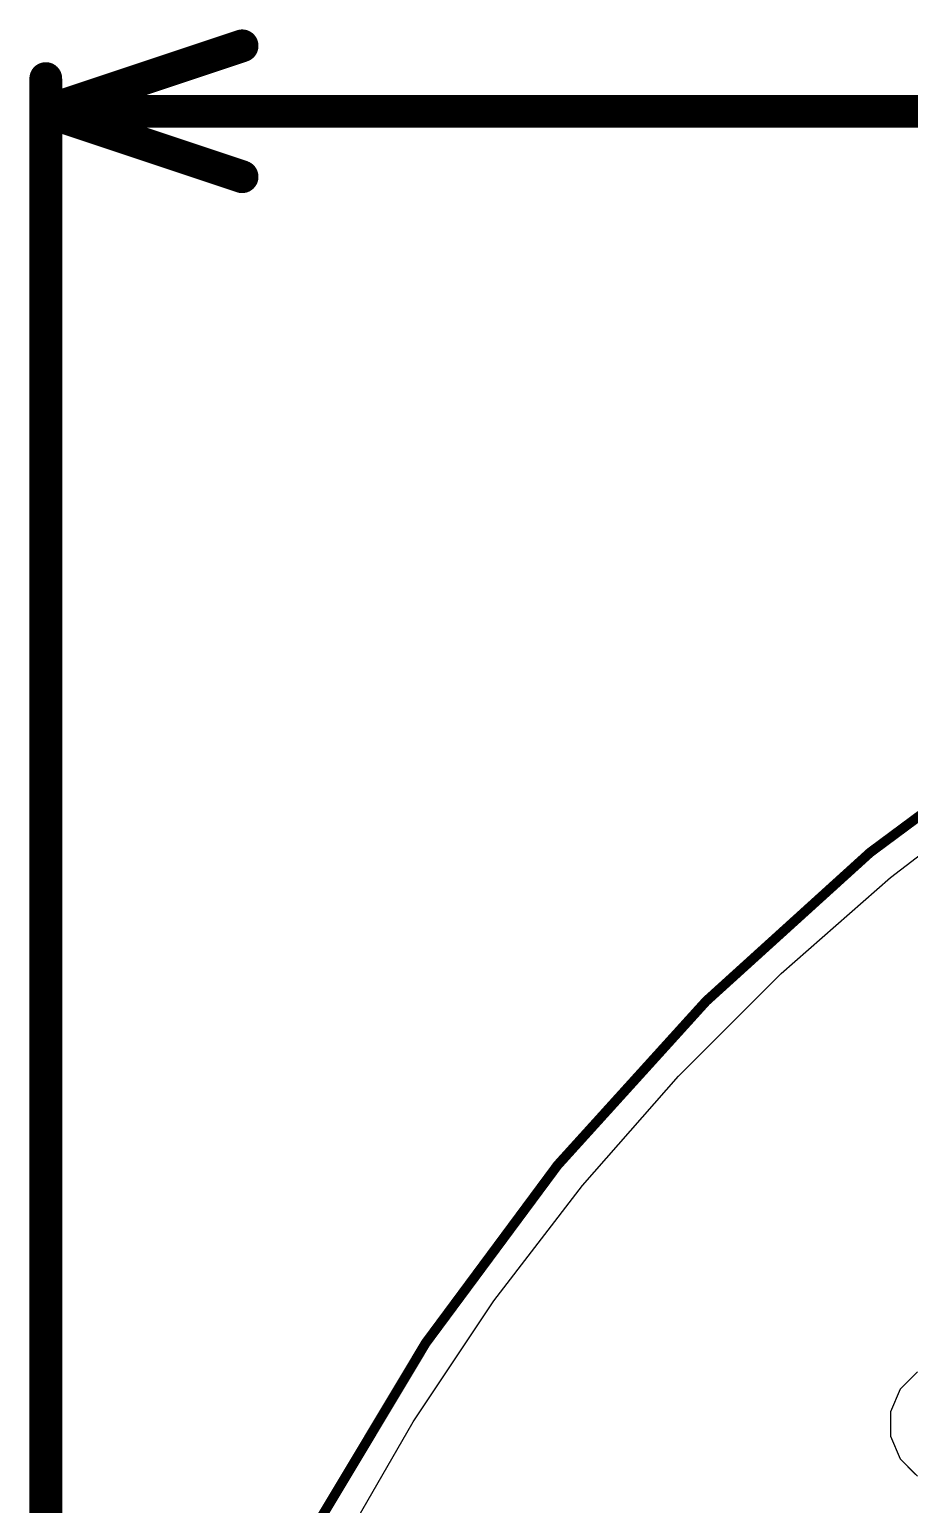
# Model space of a CAD drawing. Header units: inches. Extents: x -18 to 345, y -18 to 43.
# Drawn here: x -17.63 to -10.8, y 8.47 to 19.91 of the extents above; entities that cross this region are included whole.
import ezdxf

# ---------------------------------------------------------------- set-up
doc = ezdxf.new("R2010")
doc.units = ezdxf.units.IN
for name, color, linetype in [('Board Outline', 216, 'Continuous'), ('Bottom Layer', 5, 'Continuous'), ('Top Layer', 1, 'Continuous'), ('Top Overlay', 2, 'Continuous')]:
    doc.layers.add(name, color=color, linetype=linetype)

msp = doc.modelspace()

# ---------------------------------------------------------------- linework, layer by layer
at = {"layer": 'Board Outline', "const_width": 0.076}
msp.add_lwpolyline([(17.5, 0, 1), (-17.5, 0, 1)], format="xyb", close=True, dxfattribs=at)
at = {"layer": 'Bottom Layer'}
for p, q in [((-10.943, 13.335), (-10.048, 14.022)), ((-11.792, 12.59), (-10.943, 13.335)), ((-12.59, 11.792), (-11.792, 12.59)), ((-13.335, 10.943), (-12.59, 11.792)), ((-14.022, 10.048), (-13.335, 10.943)), ((-14.649, 9.109), (-14.022, 10.048)), ((-10.735, 9.498), (-10.87, 9.364)), ((-10.87, 9.364), (-10.943, 9.188)), ((-10.943, 9.188), (-10.943, 8.998)), ((-15.213, 8.132), (-14.649, 9.109)), ((-10.943, 8.998), (-10.87, 8.823)), ((-10.87, 8.823), (-10.735, 8.688))]:
    msp.add_line(p, q, dxfattribs=at)
at = {"layer": 'Top Layer'}
for p, q in [((-10.943, 13.335), (-10.048, 14.022)), ((-11.792, 12.59), (-10.943, 13.335)), ((-12.59, 11.792), (-11.792, 12.59)), ((-13.335, 10.943), (-12.59, 11.792)), ((-14.022, 10.048), (-13.335, 10.943)), ((-14.649, 9.109), (-14.022, 10.048)), ((-10.735, 9.498), (-10.87, 9.364)), ((-10.87, 9.364), (-10.943, 9.188)), ((-10.943, 9.188), (-10.943, 8.998)), ((-15.213, 8.132), (-14.649, 9.109)), ((-10.943, 8.998), (-10.87, 8.823)), ((-10.87, 8.823), (-10.75, 8.702))]:
    msp.add_line(p, q, dxfattribs=at)
at = {"layer": 'Top Overlay', "const_width": 0.254}
for points in [[(-17.5, 19.279), (-15.976, 19.787)], [(-17.5, 0.292), (-17.5, 19.533)], [(-17.5, 19.279), (-6.145, 19.279)], [(-17.5, 19.279), (-15.976, 18.771)]]:
    msp.add_lwpolyline(points, dxfattribs=at)
at = {"layer": 'Top Overlay', "const_width": 0.127}
for points in [[(-16.04, 19.787, 1), (-15.913, 19.787, 1)], [(-17.564, 19.533, 1), (-17.437, 19.533, 1)], [(-17.564, 19.279, 1), (-17.437, 19.279, 1)], [(-17.564, 19.279, 1), (-17.437, 19.279, 1)], [(-17.564, 19.279, 1), (-17.437, 19.279, 1)], [(-16.04, 18.771, 1), (-15.913, 18.771, 1)]]:
    msp.add_lwpolyline(points, format="xyb", close=True, dxfattribs=at)

doc.saveas('drawing.dxf')
